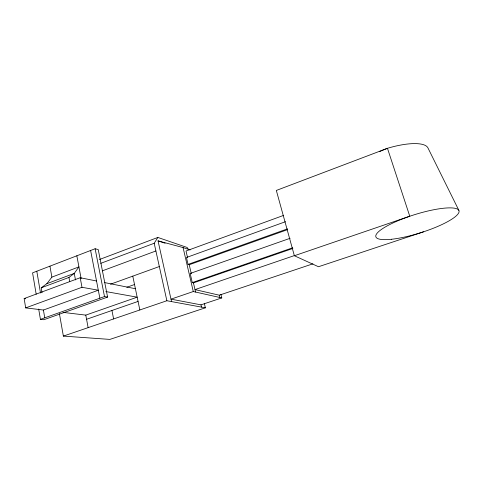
<?xml version="1.0" encoding="UTF-8"?>
<svg xmlns="http://www.w3.org/2000/svg" width="483" height="483" viewBox="0 0 483 483"><rect width="100%" height="100%" fill="white"/><g stroke="black" fill="none" stroke-linecap="round" stroke-linejoin="round"><path stroke-width="0.72" d="M100.754 263.344L154.198 243.269L157.85 237.437L187.084 247.459L188.382 249.27M41.2 287.826L46.845 283.69L51.874 277.133L78.928 266.894L74.261 273.396L68.948 277.435L41.2 287.826L42.045 292.758M38.682 309.029L40.427 319.366L43.856 319.71L107.6 297.075L98.242 249.584L95.127 248.745L32.572 272.847L36.189 294.256M99.468 259.51L157.85 237.437M46.845 283.69L74.261 273.396L75.475 279.923M25.677 307.894L81.989 287.288L98.321 290.217L43.416 310.032L25.677 307.894L24.15 298.572L80.196 277.731L96.528 280.985M102.245 270.885L155.894 250.973M283.702 215.358L186.015 251.009L187.609 257.856M110.474 284.215L159.324 266.538M285.507 221.697L186.456 257.493L188.062 264.4L189.215 264.738L287.657 229.606M188.062 264.4L287.488 228.87M126.824 287.264L134.522 284.517M40.427 319.366L104.497 296.556L107.6 297.075M290.102 238.288L190.169 273.463L192.288 282.597L193.435 282.881L292.885 248.443M62.995 312.38L85.787 315.121L137.172 297.178L105.825 291.563M86.566 319.281L138.06 301.428M192.288 282.597L292.728 247.779M294.105 255.67L194.999 289.601L219.27 295.191L312.906 263.827M294.37 255.742L409.771 216.239L387.457 148.299L276.33 190.447L294.37 255.742L318.484 266.737L423.513 231.81M221.788 297.92L193.278 291.539L171 299.152L200.976 304.851L221.788 297.92L220.906 294.298M59.385 313.539L63.37 336.096L166.87 300.74L205.372 307.822L204.357 303.517M205.372 307.822L109.87 339.404L63.37 336.096M24.15 298.572L25.629 298.778M104.763 282.621L135.403 288.719M171.543 301.603L158.044 240.872L183.075 247.556L190.115 249.94M158.044 240.872L165.101 243.227M458.85 210.328L427.884 147.798A43.096 13.156 -18.6 0 0 387.457 148.299A42.389 12.914 -18.8 0 0 379.723 151.517M219.27 295.191L219.825 297.48M200.976 304.851L201.508 307.11M189.215 264.738L191.316 273.776M193.435 282.881L195.573 292.052M183.075 247.556L193.278 291.539M154.198 243.269L166.87 300.74M132.777 276.143L139.847 309.971M111.935 310.484L113.608 318.931M95.127 248.745L104.497 296.556M90.611 250.49L99.866 298.204M76.839 255.791L81.15 278.721M80.196 277.731L81.989 287.288M85.787 315.121L88.129 327.637M68.948 277.435L69.733 281.71M49.936 266.157L51.874 277.133M36.799 271.217L40.518 293.018M43.416 310.032L44.75 317.826M391.369 239.278A43.548 9.527 -17.4 0 0 458.621 213.027A43.548 9.527 -17.4 0 0 402.381 218.944A43.548 9.527 -17.4 0 0 391.369 239.278"/></g></svg>
